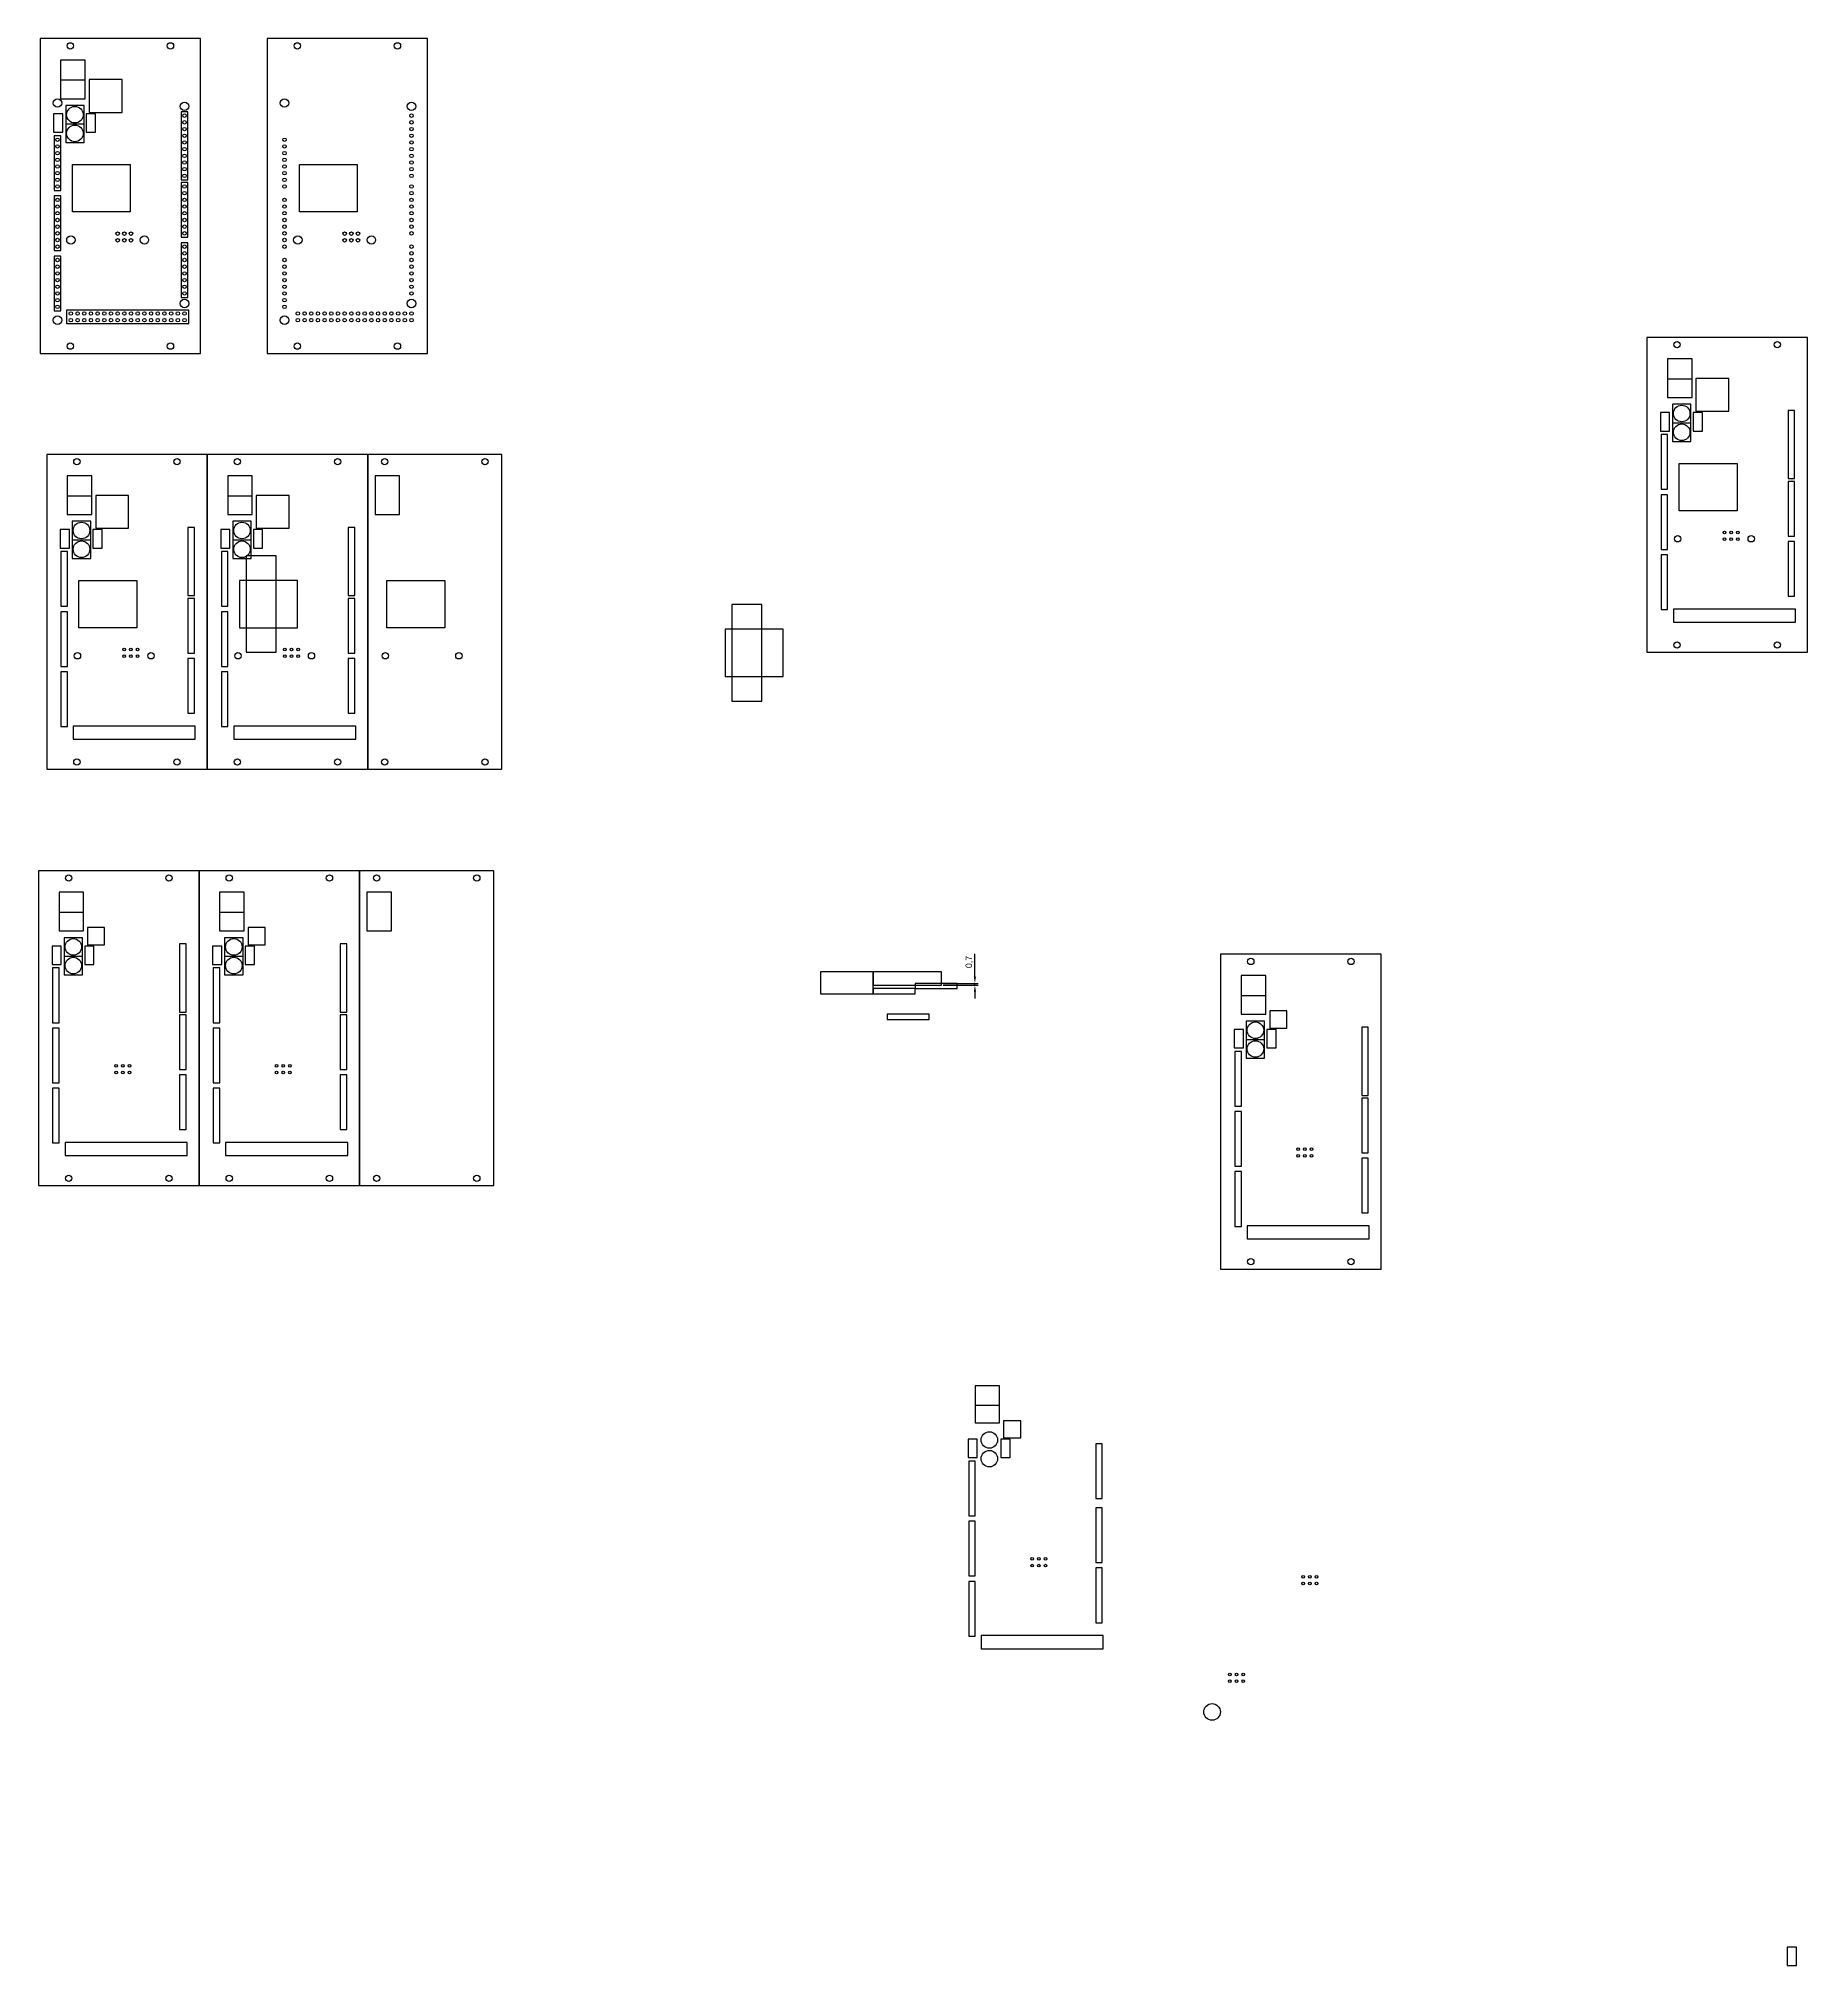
# Model space of a CAD drawing. Header units: millimetres. Extents: x -933 to 1535, y -159 to 616.
# Drawn here: x -352 to 320, y -116 to 616 of the extents above; entities that cross this region are included whole.
import ezdxf

# ---------------------------------------------------------------- set-up
doc = ezdxf.new("R2010")
doc.units = ezdxf.units.MM
doc.layers.add('DeTestMega', color=5, linetype='Continuous')
doc.dimstyles.new('ISO-25', dxfattribs={"dimtxt": 2.5, "dimasz": 2.5, "dimexe": 1.25, "dimexo": 0.625, "dimtad": 1, "dimtxsty": 'Standard', "dimcen": 2.5, "dimadec": 0, "dimazin": 0, "dimtfac": 1, "dimtmove": 0, "dimatfit": 3, "dimfxl": 1, "dimarcsym": 0})

# ---------------------------------------------------------------- blocks, each defined once
blk = doc.blocks.new('*D1')
at = {"color": 0, "lineweight": -2}
for p, q in [((3.52, 259.63), (3.52, 268.38)), ((-8.57, 257.13), (4.77, 257.13)), ((-8.57, 256.43), (4.77, 256.43)), ((3.52, 256.43), (3.52, 257.13)), ((3.52, 253.93), (3.52, 251.43))]:
    blk.add_line(p, q, dxfattribs=at)
at = {"color": 0}
for points in [[(3.11, 259.63), (3.94, 259.63), (3.52, 257.13)], [(3.11, 253.93), (3.94, 253.93), (3.52, 256.43)]]:
    blk.add_solid(points, dxfattribs=at)
at = {"layer": 'Defpoints', "color": 0}
for p in [(-9.2, 257.13), (-9.2, 256.43), (3.52, 257.13)]:
    blk.add_point(p, dxfattribs=at)
at = {"color": 0, "insert": (1.44, 265.26), "char_height": 2.5, "attachment_point": 5, "rotation": 90}
blk.add_mtext('0,7', dxfattribs=at)

msp = doc.modelspace()

# ---------------------------------------------------------------- linework, layer by layer
for points in [[(258.95, 382.988), (319.961, 382.988), (319.961, 502.703), (258.95, 502.703)], [(266.73, 479.832), (276.08, 479.832), (276.08, 494.532), (266.73, 494.532)], [(266.73, 479.832), (276.08, 479.832), (276.08, 486.832), (266.73, 486.832)], [(277.578, 474.591), (290.078, 474.591), (290.078, 487.091), (277.578, 487.091)], [(268.667, 470.251), (275.667, 470.251), (275.667, 477.251), (268.667, 477.251)], [(264.067, 467.076), (267.567, 467.076), (267.567, 474.076), (264.067, 474.076)], [(268.667, 463.139), (275.667, 463.139), (275.667, 470.139), (268.667, 470.139)], [(276.513, 467.076), (280.013, 467.076), (280.013, 474.076), (276.513, 474.076)], [(312.573, 448.99), (315.073, 448.99), (315.073, 474.89), (312.573, 474.89)], [(264.313, 444.936), (266.813, 444.936), (266.813, 465.736), (264.313, 465.736)], [(-349.269, 338.514), (-288.258, 338.514), (-288.258, 458.229), (-349.269, 458.229)], [(-288.258, 338.514), (-227.247, 338.514), (-227.247, 458.229), (-288.258, 458.229)], [(-227.247, 338.514), (-176.235, 338.514), (-176.235, 458.229), (-227.247, 458.229)], [(271.206, 454.811), (293.206, 454.811), (293.206, 436.811), (271.206, 436.811)], [(-341.489, 435.359), (-332.139, 435.359), (-332.139, 450.059), (-341.489, 450.059)], [(-280.478, 435.359), (-271.128, 435.359), (-271.128, 450.059), (-280.478, 450.059)], [(-224.466, 435.359), (-215.116, 435.359), (-215.116, 450.059), (-224.466, 450.059)], [(312.573, 427.156), (315.073, 427.156), (315.073, 447.956), (312.573, 447.956)], [(-341.489, 435.359), (-332.139, 435.359), (-332.139, 442.359), (-341.489, 442.359)], [(-330.641, 430.117), (-318.141, 430.117), (-318.141, 442.617), (-330.641, 442.617)], [(-280.478, 435.359), (-271.128, 435.359), (-271.128, 442.359), (-280.478, 442.359)], [(-269.629, 430.117), (-257.129, 430.117), (-257.129, 442.617), (-269.629, 442.617)], [(264.313, 422.076), (266.813, 422.076), (266.813, 442.876), (264.313, 442.876)], [(-339.552, 425.778), (-332.552, 425.778), (-332.552, 432.778), (-339.552, 432.778)], [(-278.541, 425.778), (-271.541, 425.778), (-271.541, 432.778), (-278.541, 432.778)], [(-344.152, 422.603), (-340.652, 422.603), (-340.652, 429.603), (-344.152, 429.603)], [(-339.552, 418.666), (-332.552, 418.666), (-332.552, 425.666), (-339.552, 425.666)], [(-331.706, 422.603), (-328.206, 422.603), (-328.206, 429.603), (-331.706, 429.603)], [(-295.646, 404.517), (-293.146, 404.517), (-293.146, 430.417), (-295.646, 430.417)], [(-283.141, 422.603), (-279.641, 422.603), (-279.641, 429.603), (-283.141, 429.603)], [(-278.541, 418.666), (-271.541, 418.666), (-271.541, 425.666), (-278.541, 425.666)], [(-270.695, 422.603), (-267.195, 422.603), (-267.195, 429.603), (-270.695, 429.603)], [(-234.635, 404.517), (-232.135, 404.517), (-232.135, 430.417), (-234.635, 430.417)], [(312.573, 404.296), (315.073, 404.296), (315.073, 425.096), (312.573, 425.096)], [(-343.906, 400.463), (-341.406, 400.463), (-341.406, 421.263), (-343.906, 421.263)], [(-282.895, 400.463), (-280.395, 400.463), (-280.395, 421.263), (-282.895, 421.263)], [(-273.502, 382.988), (-262.102, 382.988), (-262.102, 419.688), (-273.502, 419.688)], [(264.313, 399.216), (266.813, 399.216), (266.813, 420.016), (264.313, 420.016)], [(-337.013, 410.338), (-315.013, 410.338), (-315.013, 392.338), (-337.013, 392.338)], [(-276.002, 392.338), (-254.002, 392.338), (-254.002, 410.338), (-276.002, 410.338)], [(-219.99, 410.338), (-197.99, 410.338), (-197.99, 392.338), (-219.99, 392.338)], [(-295.646, 382.683), (-293.146, 382.683), (-293.146, 403.483), (-295.646, 403.483)], [(-234.635, 382.683), (-232.135, 382.683), (-232.135, 403.483), (-234.635, 403.483)], [(-343.906, 377.603), (-341.406, 377.603), (-341.406, 398.403), (-343.906, 398.403)], [(-282.895, 377.603), (-280.395, 377.603), (-280.395, 398.403), (-282.895, 398.403)], [(-88.878, 364.423), (-77.478, 364.423), (-77.478, 401.123), (-88.878, 401.123)], [(269.033, 394.416), (315.433, 394.416), (315.433, 399.416), (269.033, 399.416)], [(-91.378, 373.773), (-69.378, 373.773), (-69.378, 391.773), (-91.378, 391.773)], [(-343.906, 354.743), (-341.406, 354.743), (-341.406, 375.543), (-343.906, 375.543)], [(-295.646, 359.823), (-293.146, 359.823), (-293.146, 380.623), (-295.646, 380.623)], [(-282.895, 354.743), (-280.395, 354.743), (-280.395, 375.543), (-282.895, 375.543)], [(-234.635, 359.823), (-232.135, 359.823), (-232.135, 380.623), (-234.635, 380.623)], [(-339.186, 349.943), (-292.786, 349.943), (-292.786, 354.943), (-339.186, 354.943)], [(-278.175, 349.943), (-231.775, 349.943), (-231.775, 354.943), (-278.175, 354.943)], [(-352.37, 180.242), (-291.359, 180.242), (-291.359, 299.957), (-352.37, 299.957)], [(-291.359, 180.242), (-230.348, 180.242), (-230.348, 299.957), (-291.359, 299.957)], [(-230.348, 180.242), (-179.336, 180.242), (-179.336, 299.957), (-230.348, 299.957)], [(-344.59, 277.086), (-335.24, 277.086), (-335.24, 291.786), (-344.59, 291.786)], [(-283.579, 277.086), (-274.229, 277.086), (-274.229, 291.786), (-283.579, 291.786)], [(-227.567, 277.086), (-218.217, 277.086), (-218.217, 291.786), (-227.567, 291.786)], [(-344.59, 277.086), (-335.24, 277.086), (-335.24, 284.086), (-344.59, 284.086)], [(-333.742, 271.845), (-327.242, 271.845), (-327.242, 278.345), (-333.742, 278.345)], [(-283.579, 277.086), (-274.229, 277.086), (-274.229, 284.086), (-283.579, 284.086)], [(-272.73, 271.845), (-266.23, 271.845), (-266.23, 278.345), (-272.73, 278.345)], [(-347.253, 264.33), (-343.753, 264.33), (-343.753, 271.33), (-347.253, 271.33)], [(-342.653, 267.505), (-335.653, 267.505), (-335.653, 274.505), (-342.653, 274.505)], [(-334.807, 264.33), (-331.307, 264.33), (-331.307, 271.33), (-334.807, 271.33)], [(-298.747, 246.244), (-296.247, 246.244), (-296.247, 272.144), (-298.747, 272.144)], [(-286.242, 264.33), (-282.742, 264.33), (-282.742, 271.33), (-286.242, 271.33)], [(-281.642, 267.505), (-274.642, 267.505), (-274.642, 274.505), (-281.642, 274.505)], [(-273.796, 264.33), (-270.296, 264.33), (-270.296, 271.33), (-273.796, 271.33)], [(-237.736, 246.244), (-235.236, 246.244), (-235.236, 272.144), (-237.736, 272.144)], [(-342.653, 260.393), (-335.653, 260.393), (-335.653, 267.393), (-342.653, 267.393)], [(-281.642, 260.393), (-274.642, 260.393), (-274.642, 267.393), (-281.642, 267.393)], [(96.932, 148.546), (157.943, 148.546), (157.943, 268.261), (96.932, 268.261)], [(-347.007, 242.19), (-344.507, 242.19), (-344.507, 262.99), (-347.007, 262.99)], [(-285.996, 242.19), (-283.496, 242.19), (-283.496, 262.99), (-285.996, 262.99)], [(-55.197, 253.134), (-35.197, 253.134), (-35.197, 261.584), (-55.197, 261.584)], [(-35.197, 256.434), (-9.197, 256.434), (-9.197, 261.584), (-35.197, 261.584)], [(-19.197, 255.134), (-3.197, 255.134), (-3.197, 257.134), (-19.197, 257.134)], [(104.712, 245.39), (114.062, 245.39), (114.062, 260.09), (104.712, 260.09)], [(-35.197, 253.134), (-19.197, 253.134), (-19.197, 255.134), (-35.197, 255.134)], [(104.712, 245.39), (114.062, 245.39), (114.062, 252.39), (104.712, 252.39)], [(-298.747, 224.41), (-296.247, 224.41), (-296.247, 245.21), (-298.747, 245.21)], [(-237.736, 224.41), (-235.236, 224.41), (-235.236, 245.21), (-237.736, 245.21)], [(-29.804, 243.377), (-13.804, 243.377), (-13.804, 245.377), (-29.804, 245.377)], [(106.649, 235.809), (113.649, 235.809), (113.649, 242.809), (106.649, 242.809)], [(115.56, 240.148), (122.06, 240.148), (122.06, 246.648), (115.56, 246.648)], [(-347.007, 219.33), (-344.507, 219.33), (-344.507, 240.13), (-347.007, 240.13)], [(-285.996, 219.33), (-283.496, 219.33), (-283.496, 240.13), (-285.996, 240.13)], [(102.049, 232.634), (105.549, 232.634), (105.549, 239.634), (102.049, 239.634)], [(106.649, 228.697), (113.649, 228.697), (113.649, 235.697), (106.649, 235.697)], [(114.495, 232.634), (117.995, 232.634), (117.995, 239.634), (114.495, 239.634)], [(150.555, 214.548), (153.055, 214.548), (153.055, 240.448), (150.555, 240.448)], [(102.295, 210.494), (104.795, 210.494), (104.795, 231.294), (102.295, 231.294)], [(-298.747, 201.55), (-296.247, 201.55), (-296.247, 222.35), (-298.747, 222.35)], [(-237.736, 201.55), (-235.236, 201.55), (-235.236, 222.35), (-237.736, 222.35)], [(-347.007, 196.47), (-344.507, 196.47), (-344.507, 217.27), (-347.007, 217.27)], [(-285.996, 196.47), (-283.496, 196.47), (-283.496, 217.27), (-285.996, 217.27)], [(150.555, 192.714), (153.055, 192.714), (153.055, 213.514), (150.555, 213.514)], [(102.295, 187.634), (104.795, 187.634), (104.795, 208.434), (102.295, 208.434)], [(-342.287, 191.67), (-295.887, 191.67), (-295.887, 196.67), (-342.287, 196.67)], [(-281.276, 191.67), (-234.876, 191.67), (-234.876, 196.67), (-281.276, 196.67)], [(150.555, 169.854), (153.055, 169.854), (153.055, 190.654), (150.555, 190.654)], [(102.295, 164.774), (104.795, 164.774), (104.795, 185.574), (102.295, 185.574)], [(107.015, 159.974), (153.415, 159.974), (153.415, 164.974), (107.015, 164.974)], [(3.58, 90.147), (12.93, 90.147), (12.93, 104.147), (3.58, 104.147)], [(3.58, 90.147), (12.93, 90.147), (12.93, 96.647), (3.58, 96.647)], [(14.428, 84.405), (20.928, 84.405), (20.928, 90.905), (14.428, 90.905)], [(0.917, 76.891), (4.417, 76.891), (4.417, 83.891), (0.917, 83.891)], [(13.363, 76.891), (16.863, 76.891), (16.863, 83.891), (13.363, 83.891)], [(49.423, 61.355), (51.923, 61.355), (51.923, 82.155), (49.423, 82.155)], [(1.163, 54.751), (3.663, 54.751), (3.663, 75.551), (1.163, 75.551)], [(1.163, 31.891), (3.663, 31.891), (3.663, 52.691), (1.163, 52.691)], [(49.423, 36.971), (51.923, 36.971), (51.923, 57.771), (49.423, 57.771)], [(1.163, 9.031), (3.663, 9.031), (3.663, 29.831), (1.163, 29.831)], [(49.423, 14.111), (51.923, 14.111), (51.923, 34.911), (49.423, 34.911)], [(5.883, 4.231), (52.283, 4.231), (52.283, 9.231), (5.883, 9.231)], [(312.286, -116.181), (315.786, -116.181), (315.786, -109.181), (312.286, -109.181)]]:
    msp.add_lwpolyline(points, close=True)
for centre, radius in [((270.41, 499.911), 1.2), ((308.501, 499.911), 1.2), ((272.167, 473.751), 3.15), ((272.167, 466.639), 3.15), ((-337.809, 455.437), 1.2), ((-299.718, 455.437), 1.2), ((-276.798, 455.437), 1.2), ((-238.707, 455.437), 1.2), ((-220.786, 455.437), 1.2), ((-182.696, 455.437), 1.2), ((-336.052, 429.278), 3.15), ((-275.041, 429.278), 3.15), ((-336.052, 422.166), 3.15), ((-275.041, 422.166), 3.15), ((270.643, 426.126), 1.2), ((288.423, 428.539), 0.5), ((288.423, 425.999), 0.5), ((290.963, 428.539), 0.5), ((290.963, 425.999), 0.5), ((293.503, 428.539), 0.5), ((293.503, 425.999), 0.5), ((298.583, 426.126), 1.2), ((-337.576, 381.653), 1.2), ((-319.796, 384.066), 0.5), ((-319.796, 381.526), 0.5), ((-317.256, 384.066), 0.5), ((-317.256, 381.526), 0.5), ((-314.716, 384.066), 0.5), ((-314.716, 381.526), 0.5), ((-309.636, 381.653), 1.2), ((-276.565, 381.653), 1.2), ((-258.785, 384.066), 0.5), ((-258.785, 381.526), 0.5), ((-256.245, 384.066), 0.5), ((-256.245, 381.526), 0.5), ((-253.705, 384.066), 0.5), ((-253.705, 381.526), 0.5), ((-248.625, 381.653), 1.2), ((-220.553, 381.653), 1.2), ((-192.613, 381.653), 1.2), ((270.41, 385.78), 1.2), ((308.501, 385.78), 1.2), ((-337.809, 341.307), 1.2), ((-299.718, 341.307), 1.2), ((-276.798, 341.307), 1.2), ((-238.707, 341.307), 1.2), ((-220.786, 341.307), 1.2), ((-182.696, 341.307), 1.2), ((-340.91, 297.165), 1.2), ((-302.819, 297.165), 1.2), ((-279.899, 297.165), 1.2), ((-241.808, 297.165), 1.2), ((-223.887, 297.165), 1.2), ((-185.797, 297.165), 1.2), ((-339.153, 271.005), 3.15), ((-278.142, 271.005), 3.15), ((-339.153, 263.893), 3.15), ((-278.142, 263.893), 3.15), ((108.392, 265.468), 1.2), ((146.483, 265.468), 1.2), ((110.149, 239.309), 3.15), ((110.149, 232.197), 3.15), ((-322.897, 225.793), 0.5), ((-322.897, 223.253), 0.5), ((-320.357, 225.793), 0.5), ((-320.357, 223.253), 0.5), ((-317.817, 225.793), 0.5), ((-317.817, 223.253), 0.5), ((-261.886, 225.793), 0.5), ((-261.886, 223.253), 0.5), ((-259.346, 225.793), 0.5), ((-259.346, 223.253), 0.5), ((-256.806, 225.793), 0.5), ((-256.806, 223.253), 0.5), ((126.405, 194.097), 0.5), ((126.405, 191.557), 0.5), ((128.945, 194.097), 0.5), ((128.945, 191.557), 0.5), ((131.485, 194.097), 0.5), ((131.485, 191.557), 0.5), ((-340.91, 183.034), 1.2), ((-302.819, 183.034), 1.2), ((-279.899, 183.034), 1.2), ((-241.808, 183.034), 1.2), ((-223.887, 183.034), 1.2), ((-185.797, 183.034), 1.2), ((108.392, 151.338), 1.2), ((146.483, 151.338), 1.2), ((9.017, 83.566), 3.15), ((9.017, 76.454), 3.15), ((25.273, 38.354), 0.5), ((27.813, 38.354), 0.5), ((30.353, 38.354), 0.5), ((25.273, 35.814), 0.5), ((27.813, 35.814), 0.5), ((30.353, 35.814), 0.5), ((128.261, 31.539), 0.5), ((128.261, 28.999), 0.5), ((130.801, 31.539), 0.5), ((130.801, 28.999), 0.5), ((133.341, 31.539), 0.5), ((133.341, 28.999), 0.5), ((100.448, -5.545), 0.5), ((102.988, -5.545), 0.5), ((105.528, -5.545), 0.5), ((100.448, -8.085), 0.5), ((102.988, -8.085), 0.5), ((105.528, -8.085), 0.5), ((93.665, -19.814), 3.15)]:
    msp.add_circle(centre, radius)
at = {"layer": 'DeTestMega'}
for points in [[(-351.774, 496.573), (-290.762, 496.573), (-290.762, 616.288), (-351.774, 616.288)], [(-265.496, 496.573), (-204.485, 496.573), (-204.485, 616.288), (-265.496, 616.288)], [(-343.994, 593.417), (-334.644, 593.417), (-334.644, 608.117), (-343.994, 608.117)], [(-333.145, 588.176), (-320.645, 588.176), (-320.645, 600.676), (-333.145, 600.676)], [(-343.994, 593.417), (-334.644, 593.417), (-334.644, 600.417), (-343.994, 600.417)], [(-346.657, 580.661), (-343.157, 580.661), (-343.157, 587.661), (-346.657, 587.661)], [(-342.057, 583.836), (-335.057, 583.836), (-335.057, 590.836), (-342.057, 590.836)], [(-334.211, 580.661), (-330.711, 580.661), (-330.711, 587.661), (-334.211, 587.661)], [(-298.151, 562.575), (-295.651, 562.575), (-295.651, 588.475), (-298.151, 588.475)], [(-346.411, 558.521), (-343.911, 558.521), (-343.911, 579.321), (-346.411, 579.321)], [(-342.057, 576.724), (-335.057, 576.724), (-335.057, 583.724), (-342.057, 583.724)], [(-339.518, 568.396), (-317.518, 568.396), (-317.518, 550.396), (-339.518, 550.396)], [(-253.24, 568.396), (-231.24, 568.396), (-231.24, 550.396), (-253.24, 550.396)], [(-298.151, 540.741), (-295.651, 540.741), (-295.651, 561.541), (-298.151, 561.541)], [(-346.411, 535.661), (-343.911, 535.661), (-343.911, 556.461), (-346.411, 556.461)], [(-298.151, 517.881), (-295.651, 517.881), (-295.651, 538.681), (-298.151, 538.681)], [(-346.411, 512.801), (-343.911, 512.801), (-343.911, 533.601), (-346.411, 533.601)], [(-341.691, 508.001), (-295.291, 508.001), (-295.291, 513.001), (-341.691, 513.001)]]:
    msp.add_lwpolyline(points, close=True, dxfattribs=at)
for centre, radius in [((-340.314, 613.495), 1.2), ((-302.223, 613.495), 1.2), ((-254.036, 613.495), 1.2), ((-215.945, 613.495), 1.2), ((-345.161, 591.781), 1.6), ((-258.883, 591.781), 1.6), ((-338.557, 587.336), 3.15), ((-296.901, 590.511), 1.6), ((-296.901, 586.955), 0.655), ((-210.623, 590.511), 1.6), ((-210.623, 586.955), 0.655), ((-338.557, 580.224), 3.15), ((-296.901, 584.415), 0.655), ((-296.901, 581.875), 0.655), ((-296.901, 579.335), 0.655), ((-210.623, 584.415), 0.655), ((-210.623, 581.875), 0.655), ((-210.623, 579.335), 0.655), ((-345.161, 577.811), 0.655), ((-345.161, 575.271), 0.655), ((-345.161, 572.731), 0.655), ((-296.901, 576.795), 0.655), ((-296.901, 574.255), 0.655), ((-296.901, 571.715), 0.655), ((-258.883, 577.811), 0.655), ((-258.883, 575.271), 0.655), ((-258.883, 572.731), 0.655), ((-210.623, 576.795), 0.655), ((-210.623, 574.255), 0.655), ((-210.623, 571.715), 0.655), ((-345.161, 570.191), 0.655), ((-345.161, 567.651), 0.655), ((-345.161, 565.111), 0.655), ((-296.901, 569.175), 0.655), ((-296.901, 566.635), 0.655), ((-296.901, 564.095), 0.655), ((-258.883, 570.191), 0.655), ((-258.883, 567.651), 0.655), ((-258.883, 565.111), 0.655), ((-210.623, 569.175), 0.655), ((-210.623, 566.635), 0.655), ((-210.623, 564.095), 0.655), ((-345.161, 562.571), 0.655), ((-345.161, 560.031), 0.655), ((-296.901, 560.031), 0.655), ((-296.901, 557.491), 0.655), ((-258.883, 562.571), 0.655), ((-258.883, 560.031), 0.655), ((-210.623, 560.031), 0.655), ((-210.623, 557.491), 0.655), ((-345.161, 554.951), 0.655), ((-345.161, 552.411), 0.655), ((-345.161, 549.871), 0.655), ((-296.901, 554.951), 0.655), ((-296.901, 552.411), 0.655), ((-296.901, 549.871), 0.655), ((-258.883, 554.951), 0.655), ((-258.883, 552.411), 0.655), ((-258.883, 549.871), 0.655), ((-210.623, 554.951), 0.655), ((-210.623, 552.411), 0.655), ((-210.623, 549.871), 0.655), ((-345.161, 547.331), 0.655), ((-345.161, 544.791), 0.655), ((-345.161, 542.251), 0.655), ((-322.301, 542.124), 0.655), ((-319.761, 542.124), 0.655), ((-317.221, 542.124), 0.655), ((-296.901, 547.331), 0.655), ((-296.901, 544.791), 0.655), ((-296.901, 542.251), 0.655), ((-258.883, 547.331), 0.655), ((-258.883, 544.791), 0.655), ((-258.883, 542.251), 0.655), ((-236.023, 542.124), 0.655), ((-233.483, 542.124), 0.655), ((-230.943, 542.124), 0.655), ((-210.623, 547.331), 0.655), ((-210.623, 544.791), 0.655), ((-210.623, 542.251), 0.655), ((-345.161, 539.711), 0.655), ((-345.161, 537.171), 0.655), ((-340.081, 539.711), 1.6), ((-322.301, 539.584), 0.655), ((-319.761, 539.584), 0.655), ((-317.221, 539.584), 0.655), ((-312.141, 539.711), 1.6), ((-296.901, 537.171), 0.655), ((-296.901, 534.631), 0.655), ((-258.883, 539.711), 0.655), ((-258.883, 537.171), 0.655), ((-253.803, 539.711), 1.6), ((-236.023, 539.584), 0.655), ((-233.483, 539.584), 0.655), ((-230.943, 539.584), 0.655), ((-225.863, 539.711), 1.6), ((-210.623, 537.171), 0.655), ((-210.623, 534.631), 0.655), ((-345.161, 532.091), 0.655), ((-345.161, 529.551), 0.655), ((-345.161, 527.011), 0.655), ((-296.901, 532.091), 0.655), ((-296.901, 529.551), 0.655), ((-296.901, 527.011), 0.655), ((-258.883, 532.091), 0.655), ((-258.883, 529.551), 0.655), ((-258.883, 527.011), 0.655), ((-210.623, 532.091), 0.655), ((-210.623, 529.551), 0.655), ((-210.623, 527.011), 0.655), ((-345.161, 524.471), 0.655), ((-345.161, 521.931), 0.655), ((-296.901, 524.471), 0.655), ((-296.901, 521.931), 0.655), ((-258.883, 524.471), 0.655), ((-258.883, 521.931), 0.655), ((-210.623, 524.471), 0.655), ((-210.623, 521.931), 0.655), ((-345.161, 519.391), 0.655), ((-345.161, 516.851), 0.655), ((-345.161, 514.311), 0.655), ((-296.901, 515.581), 1.6), ((-296.901, 519.391), 0.655), ((-258.883, 519.391), 0.655), ((-258.883, 516.851), 0.655), ((-258.883, 514.311), 0.655), ((-210.623, 515.581), 1.6), ((-210.623, 519.391), 0.655), ((-345.161, 509.231), 1.6), ((-340.081, 511.771), 0.655), ((-340.081, 509.231), 0.655), ((-337.541, 511.771), 0.655), ((-337.541, 509.231), 0.655), ((-335.001, 511.771), 0.655), ((-335.001, 509.231), 0.655), ((-332.461, 511.771), 0.655), ((-332.461, 509.231), 0.655), ((-329.921, 511.771), 0.655), ((-329.921, 509.231), 0.655), ((-327.381, 511.771), 0.655), ((-327.381, 509.231), 0.655), ((-324.841, 511.771), 0.655), ((-324.841, 509.231), 0.655), ((-322.301, 511.771), 0.655), ((-322.301, 509.231), 0.655), ((-319.761, 511.771), 0.655), ((-319.761, 509.231), 0.655), ((-317.221, 511.771), 0.655), ((-317.221, 509.231), 0.655), ((-314.681, 511.771), 0.655), ((-314.681, 509.231), 0.655), ((-312.141, 511.771), 0.655), ((-312.141, 509.231), 0.655), ((-309.601, 511.771), 0.655), ((-309.601, 509.231), 0.655), ((-307.061, 511.771), 0.655), ((-307.061, 509.231), 0.655), ((-304.521, 511.771), 0.655), ((-304.521, 509.231), 0.655), ((-301.981, 511.771), 0.655), ((-301.981, 509.231), 0.655), ((-299.441, 511.771), 0.655), ((-299.441, 509.231), 0.655), ((-296.901, 511.771), 0.655), ((-296.901, 509.231), 0.655), ((-258.883, 509.231), 1.6), ((-253.803, 511.771), 0.655), ((-253.803, 509.231), 0.655), ((-251.263, 511.771), 0.655), ((-251.263, 509.231), 0.655), ((-248.723, 511.771), 0.655), ((-248.723, 509.231), 0.655), ((-246.183, 511.771), 0.655), ((-246.183, 509.231), 0.655), ((-243.643, 511.771), 0.655), ((-243.643, 509.231), 0.655), ((-241.103, 511.771), 0.655), ((-241.103, 509.231), 0.655), ((-238.563, 511.771), 0.655), ((-238.563, 509.231), 0.655), ((-236.023, 511.771), 0.655), ((-236.023, 509.231), 0.655), ((-233.483, 511.771), 0.655), ((-233.483, 509.231), 0.655), ((-230.943, 511.771), 0.655), ((-230.943, 509.231), 0.655), ((-228.403, 511.771), 0.655), ((-228.403, 509.231), 0.655), ((-225.863, 511.771), 0.655), ((-225.863, 509.231), 0.655), ((-223.323, 511.771), 0.655), ((-223.323, 509.231), 0.655), ((-220.783, 511.771), 0.655), ((-220.783, 509.231), 0.655), ((-218.243, 511.771), 0.655), ((-218.243, 509.231), 0.655), ((-215.703, 511.771), 0.655), ((-215.703, 509.231), 0.655), ((-213.163, 511.771), 0.655), ((-213.163, 509.231), 0.655), ((-210.623, 511.771), 0.655), ((-210.623, 509.231), 0.655), ((-340.314, 499.365), 1.2), ((-302.223, 499.365), 1.2), ((-254.036, 499.365), 1.2), ((-215.945, 499.365), 1.2)]:
    msp.add_circle(centre, radius, dxfattribs=at)

# ---------------------------------------------------------------- dimensions: what is measured, and where the dimension line sits
dim = msp.add_linear_dim(base=(3.522, 257.134), p1=(-9.197, 256.434), p2=(-9.197, 257.134), angle=90, dimstyle='ISO-25')
dim.commit()
dim.dimension.update_dxf_attribs({"geometry": '*D1', "text_midpoint": (1.439, 265.259)})

doc.saveas('drawing.dxf')
